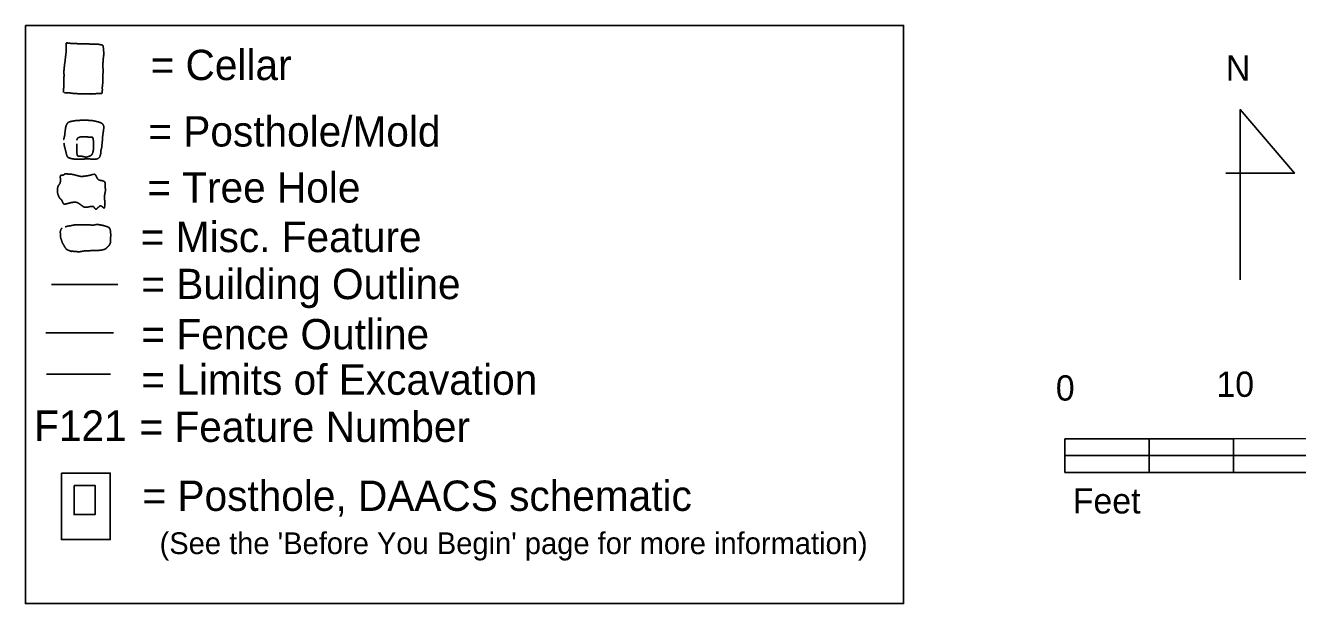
# Model space of a CAD drawing. Extents: x -56 to 221, y -167 to 6.
# Drawn here: x -56 to 19.4, y -167.3 to -133 of the extents above; entities that cross this region are included whole.
import ezdxf

# ---------------------------------------------------------------- set-up
doc = ezdxf.new("R2010")
doc.units = 0
for name, color, linetype in [('All Other Features', 7, 'Continuous'), ('Cellar', 7, 'Continuous'), ('Fenceline 71', 7, 'Continuous'), ('Key', 7, 'Continuous'), ('Scale-North Arrow', 7, 'Continuous'), ('Tree Hole', 7, 'Continuous')]:
    doc.layers.add(name, color=color, linetype=linetype)

msp = doc.modelspace()

# ---------------------------------------------------------------- linework, layer by layer
at = {"layer": 'All Other Features'}
msp.add_open_spline([(-53.69, -144.97), (-53.513, -144.928), (-53.35, -144.909), (-53.193, -144.867), (-52.98, -144.846), (-52.777, -144.863), (-52.559, -144.86), (-52.394, -144.847), (-52.138, -144.87), (-51.97, -144.871), (-51.79, -144.822), (-51.692, -144.847), (-51.526, -144.874), (-51.408, -144.898), (-51.296, -144.934), (-51.125, -144.985), (-51.029, -145.077), (-50.997, -145.236), (-50.984, -145.416), (-50.989, -145.626), (-50.992, -145.825), (-51.013, -145.953), (-51.06, -146.062), (-51.139, -146.129), (-51.213, -146.215), (-51.305, -146.291), (-51.44, -146.337), (-51.649, -146.373), (-51.925, -146.37), (-52.093, -146.37), (-52.307, -146.407), (-52.598, -146.403), (-52.736, -146.44), (-52.854, -146.456), (-53.097, -146.44), (-53.209, -146.424), (-53.349, -146.431), (-53.456, -146.373), (-53.571, -146.343), (-53.688, -146.212), (-53.759, -146.078), (-53.849, -145.934), (-53.9, -145.764), (-53.961, -145.613), (-53.97, -145.386), (-53.981, -145.175), (-53.87, -145.039)], degree=2, dxfattribs=at)
at = {"layer": 'Cellar'}
msp.add_open_spline([(-53.73, -137.035), (-53.616, -137.022), (-53.528, -137.024), (-53.44, -137.026), (-53.303, -137.048), (-53.209, -137.059), (-53.014, -137.071), (-52.876, -137.081), (-52.725, -137.079), (-52.59, -137.087), (-52.477, -137.088), (-52.349, -137.076), (-52.14, -137.101), (-51.996, -137.076), (-51.868, -137.076), (-51.716, -137.069), (-51.615, -137.069), (-51.502, -137.069), (-51.503, -137.019), (-51.475, -136.861), (-51.49, -136.707), (-51.456, -136.504), (-51.452, -136.073), (-51.443, -135.869), (-51.427, -135.701), (-51.453, -135.472), (-51.447, -135.31), (-51.438, -135.16), (-51.42, -134.941), (-51.396, -134.761), (-51.399, -134.622), (-51.409, -134.448), (-51.419, -134.349), (-51.439, -134.279), (-51.443, -134.195), (-51.547, -134.183), (-51.695, -134.142), (-51.949, -134.144), (-52.112, -134.134), (-52.39, -134.124), (-52.591, -134.117), (-52.801, -134.115), (-52.957, -134.111), (-53.048, -134.103), (-53.18, -134.098), (-53.39, -134.089), (-53.489, -134.082), (-53.617, -134.051), (-53.627, -134.113), (-53.639, -134.248), (-53.622, -134.576), (-53.667, -134.88), (-53.681, -135.079), (-53.707, -135.251), (-53.728, -135.389), (-53.762, -135.752), (-53.753, -135.926), (-53.757, -136.266), (-53.77, -136.632), (-53.778, -136.843), (-53.785, -137.001)], degree=2, dxfattribs=at)
at = {"layer": 'Fenceline 71'}
for points in [[(-53.775, -139.8), (-53.741, -139.66), (-53.71, -139.541), (-53.691, -139.301), (-53.664, -139.16), (-53.653, -139.046), (-53.607, -138.92), (-53.539, -138.814), (-53.485, -138.76), (-53.333, -138.722), (-53.146, -138.684), (-52.986, -138.665), (-52.807, -138.658), (-52.655, -138.642), (-52.438, -138.642), (-52.308, -138.658), (-52.14, -138.661), (-51.889, -138.707), (-51.676, -138.764), (-51.527, -138.818), (-51.447, -138.886), (-51.397, -138.985), (-51.397, -139.168), (-51.447, -139.461), (-51.466, -139.644), (-51.466, -139.804), (-51.489, -139.93), (-51.504, -140.109), (-51.508, -140.239), (-51.569, -140.437), (-51.565, -140.574), (-51.603, -140.753), (-51.653, -140.863), (-51.778, -140.951), (-51.992, -140.966), (-52.319, -140.94), (-52.46, -140.94), (-52.643, -140.966), (-52.807, -140.963), (-52.975, -140.955), (-53.142, -140.955), (-53.268, -140.94), (-53.493, -140.875), (-53.535, -140.844), (-53.592, -140.745), (-53.649, -140.494), (-53.706, -140.3), (-53.76, -140.006)], [(-52.994, -139.831), (-52.971, -139.74), (-52.914, -139.682), (-52.754, -139.633), (-52.59, -139.633), (-52.384, -139.644), (-52.274, -139.648), (-52.076, -139.648), (-52.037, -139.69), (-51.999, -139.961), (-51.999, -140.261), (-52.007, -140.402), (-52.053, -140.604), (-52.121, -140.73), (-52.365, -140.829), (-52.495, -140.841), (-52.647, -140.787), (-52.937, -140.787), (-52.979, -140.726), (-52.998, -140.444), (-52.986, -140.052)]]:
    msp.add_open_spline(points, degree=2, dxfattribs=at)
at = {"layer": 'Key'}
for p, q in [((-54.502, -148.396), (-50.569, -148.396)), ((-54.827, -151.269), (-50.823, -151.269)), ((-54.796, -153.721), (-51.002, -153.721))]:
    msp.add_line(p, q, dxfattribs=at)
for points in [[(-56.041, -133.027), (-3.967, -133.027), (-3.967, -167.322), (-56.041, -167.322)], [(-53.904, -159.584), (-51.014, -159.584), (-51.014, -163.524), (-53.904, -163.524)], [(-53.154, -160.309), (-51.916, -160.309), (-51.916, -162.043), (-53.154, -162.043)]]:
    msp.add_lwpolyline(points, close=True, dxfattribs=at)
at = {"layer": 'Scale-North Arrow'}
msp.add_lwpolyline([(15.994, -148.127), (15.994, -138.024), (19.211, -141.794), (15.14, -141.794)], dxfattribs=at)
for points in [[(5.6, -157.543), (10.601, -157.544), (10.601, -158.544), (5.6, -158.543)], [(10.601, -157.544), (15.601, -157.544), (15.601, -158.544), (10.601, -158.544)], [(15.601, -157.54), (20.601, -157.544), (20.601, -158.544), (15.601, -158.54)], [(5.601, -158.544), (10.601, -158.544), (10.601, -159.544), (5.601, -159.544)], [(10.601, -158.544), (15.601, -158.544), (15.601, -159.544), (10.601, -159.544)], [(15.601, -158.544), (20.601, -158.544), (20.601, -159.544), (15.601, -159.544)]]:
    msp.add_lwpolyline(points, close=True, dxfattribs=at)
at = {"layer": 'Tree Hole'}
msp.add_open_spline([(-51.968, -141.846), (-51.888, -141.893), (-51.849, -141.954), (-51.823, -142.019), (-51.791, -142.088), (-51.755, -142.148), (-51.683, -142.2), (-51.597, -142.218), (-51.499, -142.231), (-51.402, -142.261), (-51.334, -142.313), (-51.301, -142.386), (-51.308, -142.49), (-51.326, -142.576), (-51.316, -142.65), (-51.29, -142.754), (-51.301, -142.866), (-51.334, -143), (-51.348, -143.108), (-51.355, -143.212), (-51.355, -143.333), (-51.33, -143.45), (-51.341, -143.653), (-51.341, -143.778), (-51.373, -143.873), (-51.427, -143.834), (-51.506, -143.769), (-51.557, -143.731), (-51.622, -143.731), (-51.687, -143.787), (-51.751, -143.847), (-51.802, -143.895), (-51.852, -143.947), (-51.91, -143.903), (-51.953, -143.839), (-51.989, -143.791), (-52.032, -143.756), (-52.115, -143.761), (-52.22, -143.774), (-52.364, -143.813), (-52.479, -143.817), (-52.605, -143.787), (-52.67, -143.731), (-52.764, -143.666), (-52.872, -143.592), (-52.962, -143.532), (-53.081, -143.51), (-53.163, -143.514), (-53.297, -143.527), (-53.405, -143.553), (-53.509, -143.584), (-53.664, -143.622), (-53.743, -143.631), (-53.787, -143.618), (-53.823, -143.545), (-53.855, -143.467), (-53.902, -143.363), (-53.96, -143.329), (-54.017, -143.264), (-54.075, -143.147), (-54.122, -143.03), (-54.143, -142.918), (-54.147, -142.68), (-54.1, -142.563), (-54.06, -142.486), (-53.978, -142.386), (-53.967, -142.231), (-53.96, -142.118), (-53.985, -142.036), (-53.963, -141.958), (-53.938, -141.906), (-53.866, -141.906), (-53.801, -141.906), (-53.743, -141.88), (-53.733, -141.837), (-53.628, -141.833), (-53.459, -141.846), (-53.347, -141.846), (-53.192, -141.876), (-52.886, -141.958), (-52.735, -141.989), (-52.612, -141.98), (-52.403, -141.95), (-52.209, -141.919), (-52.058, -141.867), (-51.996, -141.85)], degree=2, dxfattribs=at)

# ---------------------------------------------------------------- texts
at = {"layer": 'Key'}
for s, height, p in [('= Cellar', 1.8, (-48.622, -136.27)), ('= Posthole/Mold', 1.8, (-48.755, -140.211)), ('= Tree Hole', 1.8, (-48.818, -143.536)), ('= Misc. Feature', 1.8, (-49.203, -146.474)), ('= Building Outline', 1.8, (-49.171, -149.263)), ('= Fence Outline', 1.8, (-49.164, -152.24)), ('= Limits of Excavation', 1.8, (-49.167, -154.937)), ('F121', 1.8, (-55.527, -157.669)), ('= Feature Number', 1.8, (-49.279, -157.736)), ('= Posthole, DAACS schematic', 1.8, (-49.099, -161.825)), ("(See the 'Before You Begin' page for more information)", 1.29, (-48.087, -164.387))]:
    msp.add_text(s, height=height, dxfattribs=at).set_placement(p)
at = {"layer": 'Scale-North Arrow'}
for s, p in [('N', (15.148, -136.309)), ('0', (5.061, -155.283)), ('10', (14.585, -155.06)), ('Feet', (6.068, -161.979))]:
    msp.add_text(s, height=1.5, dxfattribs=at).set_placement(p)

doc.saveas('drawing.dxf')
